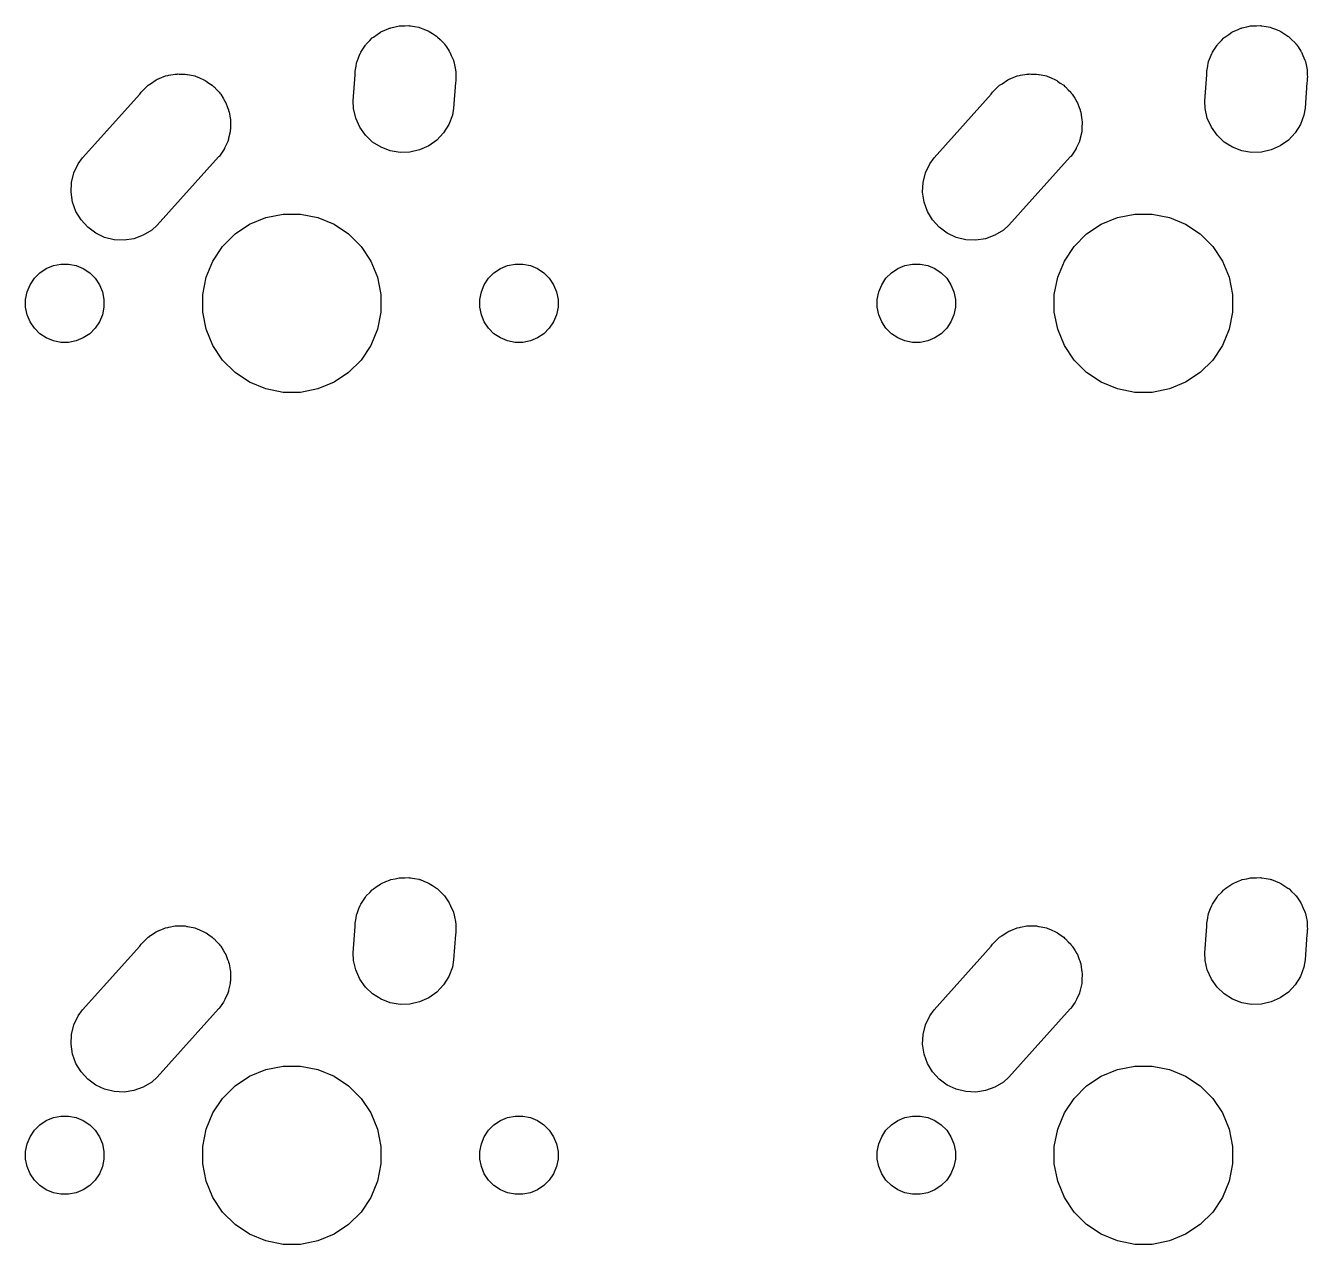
# Model space of a CAD drawing. Extents: x 93 to 197, y -160 to -33.
# Drawn here: x 96.44 to 125.11, y -132.96 to -105.71 of the extents above; entities that cross this region are included whole.
import ezdxf

# ---------------------------------------------------------------- set-up
doc = ezdxf.new("R2010")
doc.units = 0
doc.layers.add('BLACK', color=7, linetype='CONTINUOUS')

msp = doc.modelspace()

# ---------------------------------------------------------------- linework, layer by layer
at = {"layer": 'BLACK', "linetype": 'CONTINUOUS'}
for p, q in [((104.497, -105.802), (104.576, -105.767)), ((104.576, -105.767), (104.59, -105.764)), ((104.59, -105.764), (104.606, -105.757)), ((104.606, -105.757), (104.704, -105.738)), ((104.704, -105.738), (104.792, -105.718)), ((104.792, -105.718), (104.807, -105.717)), ((104.807, -105.717), (104.823, -105.714)), ((104.823, -105.714), (104.92, -105.714)), ((104.92, -105.714), (105.013, -105.711)), ((105.013, -105.711), (105.029, -105.714)), ((105.029, -105.714), (105.045, -105.714)), ((105.045, -105.714), (105.136, -105.732)), ((105.136, -105.732), (105.232, -105.748)), ((105.232, -105.748), (105.247, -105.754)), ((105.247, -105.754), (105.262, -105.757)), ((105.262, -105.757), (105.345, -105.791)), ((105.345, -105.791), (105.439, -105.827)), ((123.547, -105.802), (123.626, -105.767)), ((123.626, -105.767), (123.64, -105.764)), ((123.64, -105.764), (123.656, -105.757)), ((123.656, -105.757), (123.754, -105.738)), ((123.754, -105.738), (123.842, -105.718)), ((123.842, -105.718), (123.857, -105.717)), ((123.857, -105.717), (123.873, -105.714)), ((123.873, -105.714), (123.97, -105.714)), ((123.97, -105.714), (124.063, -105.711)), ((124.063, -105.711), (124.079, -105.714)), ((124.079, -105.714), (124.095, -105.714)), ((124.095, -105.714), (124.186, -105.732)), ((124.186, -105.732), (124.282, -105.748)), ((124.282, -105.748), (124.297, -105.754)), ((124.297, -105.754), (124.312, -105.757)), ((124.312, -105.757), (124.395, -105.791)), ((124.395, -105.791), (124.489, -105.827)), ((104.06, -106.122), (104.138, -106.044)), ((104.138, -106.044), (104.193, -105.986)), ((104.193, -105.986), (104.204, -105.978)), ((104.204, -105.978), (104.217, -105.965)), ((104.217, -105.965), (104.306, -105.906)), ((104.306, -105.906), (104.374, -105.858)), ((104.374, -105.858), (104.386, -105.852)), ((104.386, -105.852), (104.401, -105.842)), ((104.401, -105.842), (104.497, -105.802)), ((105.439, -105.827), (105.453, -105.836)), ((105.453, -105.836), (105.467, -105.842)), ((105.467, -105.842), (105.538, -105.89)), ((105.538, -105.89), (105.627, -105.945)), ((105.627, -105.945), (105.64, -105.957)), ((105.64, -105.957), (105.651, -105.965)), ((105.651, -105.965), (105.709, -106.023)), ((105.709, -106.023), (105.788, -106.097)), ((123.11, -106.122), (123.188, -106.044)), ((123.188, -106.044), (123.243, -105.986)), ((123.243, -105.986), (123.254, -105.978)), ((123.254, -105.978), (123.267, -105.965)), ((123.267, -105.965), (123.356, -105.906)), ((123.356, -105.906), (123.424, -105.858)), ((123.424, -105.858), (123.436, -105.852)), ((123.436, -105.852), (123.451, -105.842)), ((123.451, -105.842), (123.547, -105.802)), ((124.489, -105.827), (124.503, -105.836)), ((124.503, -105.836), (124.517, -105.842)), ((124.517, -105.842), (124.588, -105.89)), ((124.588, -105.89), (124.677, -105.945)), ((124.677, -105.945), (124.69, -105.957)), ((124.69, -105.957), (124.701, -105.965)), ((124.701, -105.965), (124.759, -106.023)), ((124.759, -106.023), (124.838, -106.097)), ((103.896, -106.406), (103.923, -106.335)), ((103.923, -106.335), (103.93, -106.324)), ((103.93, -106.324), (103.937, -106.306)), ((103.937, -106.306), (103.999, -106.213)), ((103.999, -106.213), (104.041, -106.147)), ((104.041, -106.147), (104.05, -106.137)), ((104.05, -106.137), (104.06, -106.122)), ((105.788, -106.097), (105.798, -106.112)), ((105.798, -106.112), (105.808, -106.122)), ((105.808, -106.122), (105.852, -106.188)), ((105.852, -106.188), (105.916, -106.278)), ((105.916, -106.278), (105.924, -106.295)), ((105.924, -106.295), (105.931, -106.306)), ((105.931, -106.306), (105.961, -106.378)), ((122.946, -106.406), (122.973, -106.335)), ((122.973, -106.335), (122.98, -106.324)), ((122.98, -106.324), (122.987, -106.306)), ((122.987, -106.306), (123.049, -106.213)), ((123.049, -106.213), (123.091, -106.147)), ((123.091, -106.147), (123.1, -106.137)), ((123.1, -106.137), (123.11, -106.122)), ((124.838, -106.097), (124.848, -106.112)), ((124.848, -106.112), (124.858, -106.122)), ((124.858, -106.122), (124.902, -106.188)), ((124.902, -106.188), (124.966, -106.278)), ((124.966, -106.278), (124.974, -106.295)), ((124.974, -106.295), (124.981, -106.306)), ((124.981, -106.306), (125.011, -106.378)), ((103.809, -106.728), (103.831, -106.616)), ((103.831, -106.616), (103.844, -106.542)), ((103.844, -106.542), (103.848, -106.53)), ((103.848, -106.53), (103.852, -106.511)), ((103.852, -106.511), (103.896, -106.406)), ((105.961, -106.378), (106.007, -106.48)), ((106.007, -106.48), (106.011, -106.499)), ((106.011, -106.499), (106.016, -106.511)), ((106.016, -106.511), (106.031, -106.586)), ((106.031, -106.586), (106.056, -106.696)), ((122.859, -106.728), (122.881, -106.616)), ((122.881, -106.616), (122.894, -106.542)), ((122.894, -106.542), (122.898, -106.53)), ((122.898, -106.53), (122.902, -106.511)), ((122.902, -106.511), (122.946, -106.406)), ((125.011, -106.378), (125.057, -106.48)), ((125.057, -106.48), (125.061, -106.499)), ((125.061, -106.499), (125.066, -106.511)), ((125.066, -106.511), (125.081, -106.586)), ((125.081, -106.586), (125.106, -106.696)), ((99.2312, -107.009), (99.3611, -106.922)), ((99.3611, -106.922), (99.4052, -106.904)), ((99.4052, -106.904), (99.4099, -106.901)), ((99.4099, -106.901), (99.4266, -106.895)), ((99.4266, -106.895), (99.5658, -106.837)), ((99.5658, -106.837), (99.611, -106.828)), ((99.611, -106.828), (99.6183, -106.826)), ((99.6183, -106.826), (99.6433, -106.822)), ((99.6433, -106.822), (99.7832, -106.794)), ((99.7832, -106.794), (99.8267, -106.794)), ((99.8267, -106.794), (99.8374, -106.792)), ((99.8374, -106.792), (99.8726, -106.794)), ((99.8726, -106.794), (100.005, -106.794)), ((100.005, -106.794), (100.044, -106.802)), ((100.044, -106.802), (100.059, -106.803)), ((100.059, -106.803), (100.104, -106.814)), ((100.104, -106.814), (100.222, -106.837)), ((100.222, -106.837), (100.256, -106.851)), ((100.256, -106.851), (100.274, -106.856)), ((100.274, -106.856), (100.328, -106.881)), ((100.328, -106.881), (100.427, -106.922)), ((100.427, -106.922), (100.454, -106.94)), ((100.454, -106.94), (100.475, -106.95)), ((103.768, -107.396), (103.809, -106.808)), ((103.809, -106.808), (103.809, -106.728)), ((106.056, -106.696), (106.057, -106.716)), ((106.057, -106.716), (106.059, -106.728)), ((106.059, -106.728), (106.059, -106.804)), ((106.059, -106.804), (106.061, -106.862)), ((106.061, -106.862), (106.059, -106.886)), ((106.059, -106.886), (106.059, -106.95)), ((118.281, -107.009), (118.411, -106.922)), ((118.411, -106.922), (118.455, -106.904)), ((118.455, -106.904), (118.46, -106.901)), ((118.46, -106.901), (118.477, -106.895)), ((118.477, -106.895), (118.616, -106.837)), ((118.616, -106.837), (118.661, -106.828)), ((118.661, -106.828), (118.668, -106.826)), ((118.668, -106.826), (118.693, -106.822)), ((118.693, -106.822), (118.833, -106.794)), ((118.833, -106.794), (118.877, -106.794)), ((118.877, -106.794), (118.887, -106.792)), ((118.887, -106.792), (118.923, -106.794)), ((118.923, -106.794), (119.055, -106.794)), ((119.055, -106.794), (119.094, -106.802)), ((119.094, -106.802), (119.109, -106.803)), ((119.109, -106.803), (119.154, -106.814)), ((119.154, -106.814), (119.272, -106.837)), ((119.272, -106.837), (119.306, -106.851)), ((119.306, -106.851), (119.324, -106.856)), ((119.324, -106.856), (119.378, -106.881)), ((119.378, -106.881), (119.477, -106.922)), ((119.477, -106.922), (119.504, -106.94)), ((119.504, -106.94), (119.525, -106.95)), ((122.818, -107.396), (122.859, -106.808)), ((122.859, -106.808), (122.859, -106.728)), ((125.106, -106.696), (125.107, -106.716)), ((125.107, -106.716), (125.109, -106.728)), ((125.109, -106.728), (125.109, -106.804)), ((125.109, -106.804), (125.111, -106.862)), ((125.111, -106.862), (125.109, -106.886)), ((125.109, -106.886), (125.109, -106.95)), ((98.9905, -107.246), (99.0202, -107.202)), ((99.0202, -107.202), (99.1769, -107.045)), ((99.1769, -107.045), (99.2173, -107.018)), ((99.2173, -107.018), (99.2202, -107.016)), ((99.2202, -107.016), (99.2312, -107.009)), ((100.475, -106.95), (100.534, -106.994)), ((100.534, -106.994), (100.611, -107.045)), ((100.611, -107.045), (100.631, -107.065)), ((100.631, -107.065), (100.653, -107.081)), ((100.653, -107.081), (100.713, -107.147)), ((100.713, -107.147), (100.768, -107.202)), ((100.768, -107.202), (100.781, -107.222)), ((100.781, -107.222), (100.802, -107.245)), ((106.052, -106.984), (106.012, -107.553)), ((106.059, -106.95), (106.052, -106.984)), ((118.04, -107.246), (118.07, -107.202)), ((118.07, -107.202), (118.227, -107.045)), ((118.227, -107.045), (118.267, -107.018)), ((118.267, -107.018), (118.27, -107.016)), ((118.27, -107.016), (118.281, -107.009)), ((119.525, -106.95), (119.584, -106.994)), ((119.584, -106.994), (119.661, -107.045)), ((119.661, -107.045), (119.681, -107.065)), ((119.681, -107.065), (119.703, -107.081)), ((119.703, -107.081), (119.763, -107.147)), ((119.763, -107.147), (119.818, -107.202)), ((119.818, -107.202), (119.831, -107.222)), ((119.831, -107.222), (119.852, -107.245)), ((125.102, -106.984), (125.062, -107.553)), ((125.109, -106.95), (125.102, -106.984)), ((97.711, -108.667), (98.9905, -107.246)), ((100.802, -107.245), (100.856, -107.333)), ((100.856, -107.333), (100.891, -107.386)), ((100.891, -107.386), (100.898, -107.404)), ((100.898, -107.404), (100.917, -107.435)), ((100.917, -107.435), (100.957, -107.545)), ((103.773, -107.562), (103.768, -107.396)), ((116.761, -108.667), (118.04, -107.246)), ((119.852, -107.245), (119.906, -107.333)), ((119.906, -107.333), (119.941, -107.386)), ((119.941, -107.386), (119.948, -107.404)), ((119.948, -107.404), (119.967, -107.435)), ((119.967, -107.435), (120.007, -107.545)), ((122.823, -107.562), (122.818, -107.396)), ((100.957, -107.545), (100.976, -107.591)), ((100.976, -107.591), (100.979, -107.606)), ((100.979, -107.606), (100.992, -107.643)), ((100.992, -107.643), (101.012, -107.771)), ((101.012, -107.771), (101.019, -107.808)), ((103.822, -107.778), (103.773, -107.562)), ((103.913, -107.98), (103.822, -107.778)), ((105.985, -107.716), (105.906, -107.923)), ((106.012, -107.553), (105.985, -107.716)), ((120.007, -107.545), (120.026, -107.591)), ((120.026, -107.591), (120.029, -107.606)), ((120.029, -107.606), (120.042, -107.643)), ((120.042, -107.643), (120.062, -107.771)), ((120.062, -107.771), (120.069, -107.808)), ((122.872, -107.778), (122.823, -107.562)), ((122.963, -107.98), (122.872, -107.778)), ((125.035, -107.716), (124.956, -107.923)), ((125.062, -107.553), (125.035, -107.716)), ((101.015, -108.083), (100.98, -108.228)), ((101.017, -108.038), (101.015, -108.083)), ((101.019, -108.03), (101.017, -108.038)), ((101.019, -107.808), (101.019, -107.82)), ((101.019, -107.82), (101.025, -107.862)), ((101.025, -107.862), (101.019, -108.002)), ((101.019, -108.002), (101.019, -108.03)), ((104.041, -108.161), (103.913, -107.98)), ((105.906, -107.923), (105.788, -108.111)), ((120.065, -108.083), (120.03, -108.228)), ((120.067, -108.038), (120.065, -108.083)), ((120.069, -108.03), (120.067, -108.038)), ((120.069, -107.808), (120.069, -107.82)), ((120.069, -107.82), (120.075, -107.862)), ((120.075, -107.862), (120.069, -108.002)), ((120.069, -108.002), (120.069, -108.03)), ((123.091, -108.161), (122.963, -107.98)), ((124.956, -107.923), (124.838, -108.111)), ((100.962, -108.299), (100.896, -108.439)), ((100.974, -108.253), (100.962, -108.299)), ((100.976, -108.247), (100.974, -108.253)), ((100.98, -108.228), (100.976, -108.247)), ((104.202, -108.313), (104.041, -108.161)), ((104.39, -108.431), (104.202, -108.313)), ((105.636, -108.272), (105.455, -108.4)), ((105.788, -108.111), (105.636, -108.272)), ((120.012, -108.299), (119.946, -108.439)), ((120.024, -108.253), (120.012, -108.299)), ((120.026, -108.247), (120.024, -108.253)), ((120.03, -108.228), (120.026, -108.247)), ((123.252, -108.313), (123.091, -108.161)), ((123.44, -108.431), (123.252, -108.313)), ((124.686, -108.272), (124.505, -108.4)), ((124.838, -108.111), (124.686, -108.272)), ((100.756, -108.648), (99.3831, -110.173)), ((100.768, -108.636), (100.756, -108.648)), ((100.774, -108.627), (100.768, -108.636)), ((100.868, -108.499), (100.774, -108.627)), ((100.889, -108.455), (100.868, -108.499)), ((100.891, -108.452), (100.889, -108.455)), ((100.896, -108.439), (100.891, -108.452)), ((104.597, -108.51), (104.39, -108.431)), ((104.815, -108.547), (104.597, -108.51)), ((105.037, -108.54), (104.815, -108.547)), ((105.253, -108.491), (105.037, -108.54)), ((105.455, -108.4), (105.253, -108.491)), ((119.806, -108.648), (118.433, -110.173)), ((119.818, -108.636), (119.806, -108.648)), ((119.824, -108.627), (119.818, -108.636)), ((119.918, -108.499), (119.824, -108.627)), ((119.939, -108.455), (119.918, -108.499)), ((119.941, -108.452), (119.939, -108.455)), ((119.946, -108.439), (119.941, -108.452)), ((123.647, -108.51), (123.44, -108.431)), ((123.865, -108.547), (123.647, -108.51)), ((124.087, -108.54), (123.865, -108.547)), ((124.303, -108.491), (124.087, -108.54)), ((124.505, -108.4), (124.303, -108.491)), ((97.5184, -109.002), (97.6125, -108.801)), ((97.6125, -108.801), (97.711, -108.667)), ((116.568, -109.002), (116.662, -108.801)), ((116.662, -108.801), (116.761, -108.667)), ((97.4551, -109.438), (97.4653, -109.217)), ((97.4653, -109.217), (97.5184, -109.002)), ((116.505, -109.438), (116.515, -109.217)), ((116.515, -109.217), (116.568, -109.002)), ((97.4883, -109.657), (97.4551, -109.438)), ((116.538, -109.657), (116.505, -109.438)), ((97.5637, -109.866), (97.4883, -109.657)), ((116.614, -109.866), (116.538, -109.657)), ((97.6782, -110.055), (97.5637, -109.866)), ((97.8276, -110.219), (97.6782, -110.055)), ((101.45, -110.152), (101.812, -110.002)), ((101.812, -110.002), (102.198, -109.925)), ((102.198, -109.925), (102.59, -109.925)), ((102.59, -109.925), (102.976, -110.002)), ((102.976, -110.002), (103.338, -110.152)), ((116.728, -110.055), (116.614, -109.866)), ((116.878, -110.219), (116.728, -110.055)), ((120.5, -110.152), (120.862, -110.002)), ((120.862, -110.002), (121.248, -109.925)), ((121.248, -109.925), (121.64, -109.925)), ((121.64, -109.925), (122.026, -110.002)), ((122.026, -110.002), (122.388, -110.152)), ((98.006, -110.351), (97.8276, -110.219)), ((98.2067, -110.445), (98.006, -110.351)), ((99.2604, -110.285), (99.0707, -110.399)), ((99.3831, -110.173), (99.2604, -110.285)), ((100.845, -110.648), (101.123, -110.37)), ((101.123, -110.37), (101.45, -110.152)), ((103.338, -110.152), (103.665, -110.37)), ((103.665, -110.37), (103.943, -110.648)), ((117.056, -110.351), (116.878, -110.219)), ((117.257, -110.445), (117.056, -110.351)), ((118.31, -110.285), (118.121, -110.399)), ((118.433, -110.173), (118.31, -110.285)), ((119.895, -110.648), (120.173, -110.37)), ((120.173, -110.37), (120.5, -110.152)), ((122.388, -110.152), (122.715, -110.37)), ((122.715, -110.37), (122.993, -110.648)), ((98.4218, -110.498), (98.2067, -110.445)), ((98.6432, -110.508), (98.4218, -110.498)), ((98.8623, -110.475), (98.6432, -110.508)), ((99.0707, -110.399), (98.8623, -110.475)), ((100.627, -110.975), (100.845, -110.648)), ((103.943, -110.648), (104.161, -110.975)), ((117.472, -110.498), (117.257, -110.445)), ((117.693, -110.508), (117.472, -110.498)), ((117.912, -110.475), (117.693, -110.508)), ((118.121, -110.399), (117.912, -110.475)), ((119.677, -110.975), (119.895, -110.648)), ((122.993, -110.648), (123.211, -110.975)), ((96.6343, -111.361), (96.7562, -111.239)), ((96.7562, -111.239), (96.8995, -111.144)), ((96.8995, -111.144), (97.0588, -111.078)), ((97.0588, -111.078), (97.2278, -111.044)), ((97.2278, -111.044), (97.4002, -111.044)), ((97.4002, -111.044), (97.5692, -111.078)), ((97.5692, -111.078), (97.7285, -111.144)), ((97.7285, -111.144), (97.8718, -111.239)), ((97.8718, -111.239), (97.9937, -111.361)), ((100.477, -111.337), (100.627, -110.975)), ((104.161, -110.975), (104.311, -111.337)), ((106.794, -111.361), (106.916, -111.239)), ((106.916, -111.239), (107.06, -111.144)), ((107.06, -111.144), (107.219, -111.078)), ((107.219, -111.078), (107.388, -111.044)), ((107.388, -111.044), (107.56, -111.044)), ((107.56, -111.044), (107.729, -111.078)), ((107.729, -111.078), (107.888, -111.144)), ((107.888, -111.144), (108.032, -111.239)), ((108.032, -111.239), (108.154, -111.361)), ((115.684, -111.361), (115.806, -111.239)), ((115.806, -111.239), (115.95, -111.144)), ((115.95, -111.144), (116.109, -111.078)), ((116.109, -111.078), (116.278, -111.044)), ((116.278, -111.044), (116.45, -111.044)), ((116.45, -111.044), (116.619, -111.078)), ((116.619, -111.078), (116.778, -111.144)), ((116.778, -111.144), (116.922, -111.239)), ((116.922, -111.239), (117.044, -111.361)), ((119.527, -111.337), (119.677, -110.975)), ((123.211, -110.975), (123.361, -111.337)), ((96.4726, -111.664), (96.5386, -111.505)), ((96.5386, -111.505), (96.6343, -111.361)), ((97.9937, -111.361), (98.0894, -111.505)), ((98.0894, -111.505), (98.1554, -111.664)), ((100.4, -111.723), (100.477, -111.337)), ((104.311, -111.337), (104.388, -111.723)), ((106.633, -111.664), (106.699, -111.505)), ((106.699, -111.505), (106.794, -111.361)), ((108.154, -111.361), (108.249, -111.505)), ((108.249, -111.505), (108.315, -111.664)), ((115.523, -111.664), (115.589, -111.505)), ((115.589, -111.505), (115.684, -111.361)), ((117.044, -111.361), (117.139, -111.505)), ((117.139, -111.505), (117.205, -111.664)), ((119.45, -111.723), (119.527, -111.337)), ((123.361, -111.337), (123.438, -111.723)), ((96.439, -111.833), (96.4726, -111.664)), ((98.1554, -111.664), (98.189, -111.833)), ((100.4, -112.115), (100.4, -111.723)), ((104.388, -111.723), (104.388, -112.115)), ((106.599, -111.833), (106.633, -111.664)), ((108.315, -111.664), (108.349, -111.833)), ((115.489, -111.833), (115.523, -111.664)), ((117.205, -111.664), (117.239, -111.833)), ((119.45, -112.115), (119.45, -111.723)), ((123.438, -111.723), (123.438, -112.115)), ((96.439, -112.005), (96.439, -111.833)), ((96.4726, -112.174), (96.439, -112.005)), ((98.189, -112.005), (98.1554, -112.174)), ((98.189, -111.833), (98.189, -112.005)), ((106.599, -112.005), (106.599, -111.833)), ((106.633, -112.174), (106.599, -112.005)), ((108.349, -112.005), (108.315, -112.174)), ((108.349, -111.833), (108.349, -112.005)), ((115.489, -112.005), (115.489, -111.833)), ((115.523, -112.174), (115.489, -112.005)), ((117.239, -112.005), (117.205, -112.174)), ((117.239, -111.833), (117.239, -112.005)), ((96.5386, -112.333), (96.4726, -112.174)), ((96.6343, -112.477), (96.5386, -112.333)), ((98.0894, -112.333), (97.9937, -112.477)), ((98.1554, -112.174), (98.0894, -112.333)), ((100.477, -112.501), (100.4, -112.115)), ((104.388, -112.115), (104.311, -112.501)), ((106.699, -112.333), (106.633, -112.174)), ((106.794, -112.477), (106.699, -112.333)), ((108.249, -112.333), (108.154, -112.477)), ((108.315, -112.174), (108.249, -112.333)), ((115.589, -112.333), (115.523, -112.174)), ((115.684, -112.477), (115.589, -112.333)), ((117.139, -112.333), (117.044, -112.477)), ((117.205, -112.174), (117.139, -112.333)), ((119.527, -112.501), (119.45, -112.115)), ((123.438, -112.115), (123.361, -112.501)), ((96.7562, -112.599), (96.6343, -112.477)), ((96.8995, -112.694), (96.7562, -112.599)), ((97.8718, -112.599), (97.7285, -112.694)), ((97.9937, -112.477), (97.8718, -112.599)), ((100.627, -112.863), (100.477, -112.501)), ((104.311, -112.501), (104.161, -112.863)), ((106.916, -112.599), (106.794, -112.477)), ((107.06, -112.694), (106.916, -112.599)), ((108.032, -112.599), (107.888, -112.694)), ((108.154, -112.477), (108.032, -112.599)), ((115.806, -112.599), (115.684, -112.477)), ((115.95, -112.694), (115.806, -112.599)), ((116.922, -112.599), (116.778, -112.694)), ((117.044, -112.477), (116.922, -112.599)), ((119.677, -112.863), (119.527, -112.501)), ((123.361, -112.501), (123.211, -112.863)), ((97.0588, -112.76), (96.8995, -112.694)), ((97.2278, -112.794), (97.0588, -112.76)), ((97.4002, -112.794), (97.2278, -112.794)), ((97.5692, -112.76), (97.4002, -112.794)), ((97.7285, -112.694), (97.5692, -112.76)), ((100.845, -113.19), (100.627, -112.863)), ((104.161, -112.863), (103.943, -113.19)), ((107.219, -112.76), (107.06, -112.694)), ((107.388, -112.794), (107.219, -112.76)), ((107.56, -112.794), (107.388, -112.794)), ((107.729, -112.76), (107.56, -112.794)), ((107.888, -112.694), (107.729, -112.76)), ((116.109, -112.76), (115.95, -112.694)), ((116.278, -112.794), (116.109, -112.76)), ((116.45, -112.794), (116.278, -112.794)), ((116.619, -112.76), (116.45, -112.794)), ((116.778, -112.694), (116.619, -112.76)), ((119.895, -113.19), (119.677, -112.863)), ((123.211, -112.863), (122.993, -113.19)), ((101.123, -113.468), (100.845, -113.19)), ((103.943, -113.19), (103.665, -113.468)), ((120.173, -113.468), (119.895, -113.19)), ((122.993, -113.19), (122.715, -113.468)), ((101.45, -113.686), (101.123, -113.468)), ((103.665, -113.468), (103.338, -113.686)), ((120.5, -113.686), (120.173, -113.468)), ((122.715, -113.468), (122.388, -113.686)), ((101.812, -113.836), (101.45, -113.686)), ((103.338, -113.686), (102.976, -113.836)), ((120.862, -113.836), (120.5, -113.686)), ((122.388, -113.686), (122.026, -113.836)), ((102.198, -113.913), (101.812, -113.836)), ((102.59, -113.913), (102.198, -113.913)), ((102.976, -113.836), (102.59, -113.913)), ((121.248, -113.913), (120.862, -113.836)), ((121.64, -113.913), (121.248, -113.913)), ((122.026, -113.836), (121.64, -113.913)), ((104.217, -125.015), (104.306, -124.956)), ((104.306, -124.956), (104.374, -124.908)), ((104.374, -124.908), (104.386, -124.902)), ((104.386, -124.902), (104.401, -124.892)), ((104.401, -124.892), (104.497, -124.852)), ((104.497, -124.852), (104.576, -124.817)), ((104.576, -124.817), (104.59, -124.814)), ((104.59, -124.814), (104.606, -124.807)), ((104.606, -124.807), (104.704, -124.788)), ((104.704, -124.788), (104.792, -124.768)), ((104.792, -124.768), (104.807, -124.767)), ((104.807, -124.767), (104.823, -124.764)), ((104.823, -124.764), (104.92, -124.764)), ((104.92, -124.764), (105.013, -124.761)), ((105.013, -124.761), (105.029, -124.764)), ((105.029, -124.764), (105.045, -124.764)), ((105.045, -124.764), (105.136, -124.782)), ((105.136, -124.782), (105.232, -124.798)), ((105.232, -124.798), (105.247, -124.804)), ((105.247, -124.804), (105.262, -124.807)), ((105.262, -124.807), (105.345, -124.841)), ((105.345, -124.841), (105.439, -124.877)), ((105.439, -124.877), (105.453, -124.886)), ((105.453, -124.886), (105.467, -124.892)), ((105.467, -124.892), (105.538, -124.94)), ((105.538, -124.94), (105.627, -124.995)), ((105.627, -124.995), (105.64, -125.007)), ((105.64, -125.007), (105.651, -125.015)), ((123.267, -125.015), (123.356, -124.956)), ((123.356, -124.956), (123.424, -124.908)), ((123.424, -124.908), (123.436, -124.902)), ((123.436, -124.902), (123.451, -124.892)), ((123.451, -124.892), (123.547, -124.852)), ((123.547, -124.852), (123.626, -124.817)), ((123.626, -124.817), (123.64, -124.814)), ((123.64, -124.814), (123.656, -124.807)), ((123.656, -124.807), (123.754, -124.788)), ((123.754, -124.788), (123.842, -124.768)), ((123.842, -124.768), (123.857, -124.767)), ((123.857, -124.767), (123.873, -124.764)), ((123.873, -124.764), (123.97, -124.764)), ((123.97, -124.764), (124.063, -124.761)), ((124.063, -124.761), (124.079, -124.764)), ((124.079, -124.764), (124.095, -124.764)), ((124.095, -124.764), (124.186, -124.782)), ((124.186, -124.782), (124.282, -124.798)), ((124.282, -124.798), (124.297, -124.804)), ((124.297, -124.804), (124.312, -124.807)), ((124.312, -124.807), (124.395, -124.841)), ((124.395, -124.841), (124.489, -124.877)), ((124.489, -124.877), (124.503, -124.886)), ((124.503, -124.886), (124.517, -124.892)), ((124.517, -124.892), (124.588, -124.94)), ((124.588, -124.94), (124.677, -124.995)), ((124.677, -124.995), (124.69, -125.007)), ((124.69, -125.007), (124.701, -125.015)), ((103.937, -125.356), (103.999, -125.263)), ((103.999, -125.263), (104.041, -125.197)), ((104.041, -125.197), (104.05, -125.187)), ((104.05, -125.187), (104.06, -125.172)), ((104.06, -125.172), (104.138, -125.094)), ((104.138, -125.094), (104.193, -125.036)), ((104.193, -125.036), (104.204, -125.028)), ((104.204, -125.028), (104.217, -125.015)), ((105.651, -125.015), (105.709, -125.073)), ((105.709, -125.073), (105.788, -125.147)), ((105.788, -125.147), (105.798, -125.162)), ((105.798, -125.162), (105.808, -125.172)), ((105.808, -125.172), (105.852, -125.238)), ((105.852, -125.238), (105.916, -125.328)), ((122.987, -125.356), (123.049, -125.263)), ((123.049, -125.263), (123.091, -125.197)), ((123.091, -125.197), (123.1, -125.187)), ((123.1, -125.187), (123.11, -125.172)), ((123.11, -125.172), (123.188, -125.094)), ((123.188, -125.094), (123.243, -125.036)), ((123.243, -125.036), (123.254, -125.028)), ((123.254, -125.028), (123.267, -125.015)), ((124.701, -125.015), (124.759, -125.073)), ((124.759, -125.073), (124.838, -125.147)), ((124.838, -125.147), (124.848, -125.162)), ((124.848, -125.162), (124.858, -125.172)), ((124.858, -125.172), (124.902, -125.238)), ((124.902, -125.238), (124.966, -125.328)), ((103.844, -125.592), (103.848, -125.58)), ((103.848, -125.58), (103.852, -125.561)), ((103.852, -125.561), (103.896, -125.456)), ((103.896, -125.456), (103.923, -125.385)), ((103.923, -125.385), (103.93, -125.374)), ((103.93, -125.374), (103.937, -125.356)), ((105.916, -125.328), (105.924, -125.345)), ((105.924, -125.345), (105.931, -125.356)), ((105.931, -125.356), (105.961, -125.428)), ((105.961, -125.428), (106.007, -125.53)), ((106.007, -125.53), (106.011, -125.549)), ((106.011, -125.549), (106.016, -125.561)), ((106.016, -125.561), (106.031, -125.636)), ((122.894, -125.592), (122.898, -125.58)), ((122.898, -125.58), (122.902, -125.561)), ((122.902, -125.561), (122.946, -125.456)), ((122.946, -125.456), (122.973, -125.385)), ((122.973, -125.385), (122.98, -125.374)), ((122.98, -125.374), (122.987, -125.356)), ((124.966, -125.328), (124.974, -125.345)), ((124.974, -125.345), (124.981, -125.356)), ((124.981, -125.356), (125.011, -125.428)), ((125.011, -125.428), (125.057, -125.53)), ((125.057, -125.53), (125.061, -125.549)), ((125.061, -125.549), (125.066, -125.561)), ((125.066, -125.561), (125.081, -125.636)), ((99.6433, -125.872), (99.7832, -125.844)), ((99.7832, -125.844), (99.8267, -125.844)), ((99.8267, -125.844), (99.8374, -125.842)), ((99.8374, -125.842), (99.8726, -125.844)), ((99.8726, -125.844), (100.005, -125.844)), ((100.005, -125.844), (100.044, -125.852)), ((100.044, -125.852), (100.059, -125.853)), ((100.059, -125.853), (100.104, -125.864)), ((100.104, -125.864), (100.222, -125.887)), ((103.768, -126.446), (103.809, -125.858)), ((103.809, -125.778), (103.831, -125.666)), ((103.809, -125.858), (103.809, -125.778)), ((103.831, -125.666), (103.844, -125.592)), ((106.031, -125.636), (106.056, -125.746)), ((106.056, -125.746), (106.057, -125.766)), ((106.057, -125.766), (106.059, -125.778)), ((106.059, -125.778), (106.059, -125.854)), ((106.059, -125.854), (106.061, -125.912)), ((118.693, -125.872), (118.833, -125.844)), ((118.833, -125.844), (118.877, -125.844)), ((118.877, -125.844), (118.887, -125.842)), ((118.887, -125.842), (118.923, -125.844)), ((118.923, -125.844), (119.055, -125.844)), ((119.055, -125.844), (119.094, -125.852)), ((119.094, -125.852), (119.109, -125.853)), ((119.109, -125.853), (119.154, -125.864)), ((119.154, -125.864), (119.272, -125.887)), ((122.818, -126.446), (122.859, -125.858)), ((122.859, -125.778), (122.881, -125.666)), ((122.859, -125.858), (122.859, -125.778)), ((122.881, -125.666), (122.894, -125.592)), ((125.081, -125.636), (125.106, -125.746)), ((125.106, -125.746), (125.107, -125.766)), ((125.107, -125.766), (125.109, -125.778)), ((125.109, -125.778), (125.109, -125.854)), ((125.109, -125.854), (125.111, -125.912)), ((99.0202, -126.252), (99.1769, -126.095)), ((99.1769, -126.095), (99.2173, -126.068)), ((99.2173, -126.068), (99.2202, -126.066)), ((99.2202, -126.066), (99.2312, -126.059)), ((99.2312, -126.059), (99.3611, -125.972)), ((99.3611, -125.972), (99.4052, -125.954)), ((99.4052, -125.954), (99.4099, -125.951)), ((99.4099, -125.951), (99.4266, -125.945)), ((99.4266, -125.945), (99.5658, -125.887)), ((99.5658, -125.887), (99.611, -125.878)), ((99.611, -125.878), (99.6183, -125.876)), ((99.6183, -125.876), (99.6433, -125.872)), ((100.222, -125.887), (100.256, -125.901)), ((100.256, -125.901), (100.274, -125.906)), ((100.274, -125.906), (100.328, -125.931)), ((100.328, -125.931), (100.427, -125.972)), ((100.427, -125.972), (100.454, -125.99)), ((100.454, -125.99), (100.475, -126)), ((100.475, -126), (100.534, -126.044)), ((100.534, -126.044), (100.611, -126.095)), ((100.611, -126.095), (100.631, -126.115)), ((100.631, -126.115), (100.653, -126.131)), ((100.653, -126.131), (100.713, -126.197)), ((106.052, -126.034), (106.012, -126.603)), ((106.059, -126), (106.052, -126.034)), ((106.061, -125.912), (106.059, -125.936)), ((106.059, -125.936), (106.059, -126)), ((118.07, -126.252), (118.227, -126.095)), ((118.227, -126.095), (118.267, -126.068)), ((118.267, -126.068), (118.27, -126.066)), ((118.27, -126.066), (118.281, -126.059)), ((118.281, -126.059), (118.411, -125.972)), ((118.411, -125.972), (118.455, -125.954)), ((118.455, -125.954), (118.46, -125.951)), ((118.46, -125.951), (118.477, -125.945)), ((118.477, -125.945), (118.616, -125.887)), ((118.616, -125.887), (118.661, -125.878)), ((118.661, -125.878), (118.668, -125.876)), ((118.668, -125.876), (118.693, -125.872)), ((119.272, -125.887), (119.306, -125.901)), ((119.306, -125.901), (119.324, -125.906)), ((119.324, -125.906), (119.378, -125.931)), ((119.378, -125.931), (119.477, -125.972)), ((119.477, -125.972), (119.504, -125.99)), ((119.504, -125.99), (119.525, -126)), ((119.525, -126), (119.584, -126.044)), ((119.584, -126.044), (119.661, -126.095)), ((119.661, -126.095), (119.681, -126.115)), ((119.681, -126.115), (119.703, -126.131)), ((119.703, -126.131), (119.763, -126.197)), ((125.102, -126.034), (125.062, -126.603)), ((125.109, -126), (125.102, -126.034)), ((125.111, -125.912), (125.109, -125.936)), ((125.109, -125.936), (125.109, -126)), ((97.711, -127.717), (98.9905, -126.296)), ((98.9905, -126.296), (99.0202, -126.252)), ((100.713, -126.197), (100.768, -126.252)), ((100.768, -126.252), (100.781, -126.272)), ((100.781, -126.272), (100.802, -126.295)), ((100.802, -126.295), (100.856, -126.383)), ((100.856, -126.383), (100.891, -126.436)), ((100.891, -126.436), (100.898, -126.454)), ((116.761, -127.717), (118.04, -126.296)), ((118.04, -126.296), (118.07, -126.252)), ((119.763, -126.197), (119.818, -126.252)), ((119.818, -126.252), (119.831, -126.272)), ((119.831, -126.272), (119.852, -126.295)), ((119.852, -126.295), (119.906, -126.383)), ((119.906, -126.383), (119.941, -126.436)), ((119.941, -126.436), (119.948, -126.454)), ((100.898, -126.454), (100.917, -126.485)), ((100.917, -126.485), (100.957, -126.595)), ((100.957, -126.595), (100.976, -126.641)), ((100.976, -126.641), (100.979, -126.656)), ((100.979, -126.656), (100.992, -126.693)), ((100.992, -126.693), (101.012, -126.821)), ((103.773, -126.612), (103.768, -126.446)), ((103.822, -126.828), (103.773, -126.612)), ((106.012, -126.603), (105.985, -126.766)), ((119.948, -126.454), (119.967, -126.485)), ((119.967, -126.485), (120.007, -126.595)), ((120.007, -126.595), (120.026, -126.641)), ((120.026, -126.641), (120.029, -126.656)), ((120.029, -126.656), (120.042, -126.693)), ((120.042, -126.693), (120.062, -126.821)), ((122.823, -126.612), (122.818, -126.446)), ((122.872, -126.828), (122.823, -126.612)), ((125.062, -126.603), (125.035, -126.766)), ((101.012, -126.821), (101.019, -126.858)), ((101.019, -126.858), (101.019, -126.87)), ((101.019, -126.87), (101.025, -126.912)), ((101.025, -126.912), (101.019, -127.052)), ((103.913, -127.03), (103.822, -126.828)), ((105.906, -126.973), (105.788, -127.161)), ((105.985, -126.766), (105.906, -126.973)), ((120.062, -126.821), (120.069, -126.858)), ((120.069, -126.858), (120.069, -126.87)), ((120.069, -126.87), (120.075, -126.912)), ((120.075, -126.912), (120.069, -127.052)), ((122.963, -127.03), (122.872, -126.828)), ((124.956, -126.973), (124.838, -127.161)), ((125.035, -126.766), (124.956, -126.973)), ((100.974, -127.303), (100.962, -127.349)), ((100.976, -127.297), (100.974, -127.303)), ((100.98, -127.278), (100.976, -127.297)), ((101.015, -127.133), (100.98, -127.278)), ((101.017, -127.088), (101.015, -127.133)), ((101.019, -127.08), (101.017, -127.088)), ((101.019, -127.052), (101.019, -127.08)), ((104.041, -127.211), (103.913, -127.03)), ((104.202, -127.363), (104.041, -127.211)), ((105.788, -127.161), (105.636, -127.322)), ((120.024, -127.303), (120.012, -127.349)), ((120.026, -127.297), (120.024, -127.303)), ((120.03, -127.278), (120.026, -127.297)), ((120.065, -127.133), (120.03, -127.278)), ((120.067, -127.088), (120.065, -127.133)), ((120.069, -127.08), (120.067, -127.088)), ((120.069, -127.052), (120.069, -127.08)), ((123.091, -127.211), (122.963, -127.03)), ((123.252, -127.363), (123.091, -127.211)), ((124.838, -127.161), (124.686, -127.322)), ((100.868, -127.549), (100.774, -127.677)), ((100.889, -127.505), (100.868, -127.549)), ((100.891, -127.502), (100.889, -127.505)), ((100.896, -127.489), (100.891, -127.502)), ((100.962, -127.349), (100.896, -127.489)), ((104.39, -127.481), (104.202, -127.363)), ((104.597, -127.56), (104.39, -127.481)), ((104.815, -127.597), (104.597, -127.56)), ((105.037, -127.59), (104.815, -127.597)), ((105.253, -127.541), (105.037, -127.59)), ((105.455, -127.45), (105.253, -127.541)), ((105.636, -127.322), (105.455, -127.45)), ((119.918, -127.549), (119.824, -127.677)), ((119.939, -127.505), (119.918, -127.549)), ((119.941, -127.502), (119.939, -127.505)), ((119.946, -127.489), (119.941, -127.502)), ((120.012, -127.349), (119.946, -127.489)), ((123.44, -127.481), (123.252, -127.363)), ((123.647, -127.56), (123.44, -127.481)), ((123.865, -127.597), (123.647, -127.56)), ((124.087, -127.59), (123.865, -127.597)), ((124.303, -127.541), (124.087, -127.59)), ((124.505, -127.45), (124.303, -127.541)), ((124.686, -127.322), (124.505, -127.45)), ((97.5184, -128.052), (97.6125, -127.851)), ((97.6125, -127.851), (97.711, -127.717)), ((100.756, -127.698), (99.3831, -129.223)), ((100.768, -127.686), (100.756, -127.698)), ((100.774, -127.677), (100.768, -127.686)), ((116.568, -128.052), (116.662, -127.851)), ((116.662, -127.851), (116.761, -127.717)), ((119.806, -127.698), (118.433, -129.223)), ((119.818, -127.686), (119.806, -127.698)), ((119.824, -127.677), (119.818, -127.686)), ((97.4653, -128.267), (97.5184, -128.052)), ((116.515, -128.267), (116.568, -128.052)), ((97.4551, -128.488), (97.4653, -128.267)), ((116.505, -128.488), (116.515, -128.267)), ((97.4883, -128.707), (97.4551, -128.488)), ((97.5637, -128.916), (97.4883, -128.707)), ((116.538, -128.707), (116.505, -128.488)), ((116.614, -128.916), (116.538, -128.707)), ((97.6782, -129.105), (97.5637, -128.916)), ((101.812, -129.052), (102.198, -128.975)), ((102.198, -128.975), (102.59, -128.975)), ((102.59, -128.975), (102.976, -129.052)), ((116.728, -129.105), (116.614, -128.916)), ((120.862, -129.052), (121.248, -128.975)), ((121.248, -128.975), (121.64, -128.975)), ((121.64, -128.975), (122.026, -129.052)), ((97.8276, -129.269), (97.6782, -129.105)), ((98.006, -129.401), (97.8276, -129.269)), ((99.3831, -129.223), (99.2604, -129.335)), ((101.123, -129.42), (101.45, -129.202)), ((101.45, -129.202), (101.812, -129.052)), ((102.976, -129.052), (103.338, -129.202)), ((103.338, -129.202), (103.665, -129.42)), ((116.878, -129.269), (116.728, -129.105)), ((117.056, -129.401), (116.878, -129.269)), ((118.433, -129.223), (118.31, -129.335)), ((120.173, -129.42), (120.5, -129.202)), ((120.5, -129.202), (120.862, -129.052)), ((122.026, -129.052), (122.388, -129.202)), ((122.388, -129.202), (122.715, -129.42)), ((98.2067, -129.495), (98.006, -129.401)), ((98.4218, -129.548), (98.2067, -129.495)), ((98.6432, -129.558), (98.4218, -129.548)), ((98.8623, -129.525), (98.6432, -129.558)), ((99.0707, -129.449), (98.8623, -129.525)), ((99.2604, -129.335), (99.0707, -129.449)), ((100.845, -129.698), (101.123, -129.42)), ((103.665, -129.42), (103.943, -129.698)), ((117.257, -129.495), (117.056, -129.401)), ((117.472, -129.548), (117.257, -129.495)), ((117.693, -129.558), (117.472, -129.548)), ((117.912, -129.525), (117.693, -129.558)), ((118.121, -129.449), (117.912, -129.525)), ((118.31, -129.335), (118.121, -129.449)), ((119.895, -129.698), (120.173, -129.42)), ((122.715, -129.42), (122.993, -129.698)), ((100.627, -130.025), (100.845, -129.698)), ((103.943, -129.698), (104.161, -130.025)), ((119.677, -130.025), (119.895, -129.698)), ((122.993, -129.698), (123.211, -130.025)), ((96.8995, -130.194), (97.0588, -130.128)), ((97.0588, -130.128), (97.2278, -130.094)), ((97.2278, -130.094), (97.4002, -130.094)), ((97.4002, -130.094), (97.5692, -130.128)), ((97.5692, -130.128), (97.7285, -130.194)), ((100.477, -130.387), (100.627, -130.025)), ((104.161, -130.025), (104.311, -130.387)), ((107.06, -130.194), (107.219, -130.128)), ((107.219, -130.128), (107.388, -130.094)), ((107.388, -130.094), (107.56, -130.094)), ((107.56, -130.094), (107.729, -130.128)), ((107.729, -130.128), (107.888, -130.194)), ((115.95, -130.194), (116.109, -130.128)), ((116.109, -130.128), (116.278, -130.094)), ((116.278, -130.094), (116.45, -130.094)), ((116.45, -130.094), (116.619, -130.128)), ((116.619, -130.128), (116.778, -130.194)), ((119.527, -130.387), (119.677, -130.025)), ((123.211, -130.025), (123.361, -130.387)), ((96.5386, -130.555), (96.6343, -130.411)), ((96.6343, -130.411), (96.7562, -130.289)), ((96.7562, -130.289), (96.8995, -130.194)), ((97.7285, -130.194), (97.8718, -130.289)), ((97.8718, -130.289), (97.9937, -130.411)), ((97.9937, -130.411), (98.0894, -130.555)), ((100.4, -130.773), (100.477, -130.387)), ((104.311, -130.387), (104.388, -130.773)), ((106.699, -130.555), (106.794, -130.411)), ((106.794, -130.411), (106.916, -130.289)), ((106.916, -130.289), (107.06, -130.194)), ((107.888, -130.194), (108.032, -130.289)), ((108.032, -130.289), (108.154, -130.411)), ((108.154, -130.411), (108.249, -130.555)), ((115.589, -130.555), (115.684, -130.411)), ((115.684, -130.411), (115.806, -130.289)), ((115.806, -130.289), (115.95, -130.194)), ((116.778, -130.194), (116.922, -130.289)), ((116.922, -130.289), (117.044, -130.411)), ((117.044, -130.411), (117.139, -130.555)), ((119.45, -130.773), (119.527, -130.387)), ((123.361, -130.387), (123.438, -130.773)), ((96.439, -130.883), (96.4726, -130.714)), ((96.4726, -130.714), (96.5386, -130.555)), ((98.0894, -130.555), (98.1554, -130.714)), ((98.1554, -130.714), (98.189, -130.883)), ((106.599, -130.883), (106.633, -130.714)), ((106.633, -130.714), (106.699, -130.555)), ((108.249, -130.555), (108.315, -130.714)), ((108.315, -130.714), (108.349, -130.883)), ((115.489, -130.883), (115.523, -130.714)), ((115.523, -130.714), (115.589, -130.555)), ((117.139, -130.555), (117.205, -130.714)), ((117.205, -130.714), (117.239, -130.883)), ((96.439, -131.055), (96.439, -130.883)), ((98.189, -130.883), (98.189, -131.055)), ((100.4, -131.165), (100.4, -130.773)), ((104.388, -130.773), (104.388, -131.165)), ((106.599, -131.055), (106.599, -130.883)), ((108.349, -130.883), (108.349, -131.055)), ((115.489, -131.055), (115.489, -130.883)), ((117.239, -130.883), (117.239, -131.055)), ((119.45, -131.165), (119.45, -130.773)), ((123.438, -130.773), (123.438, -131.165)), ((96.4726, -131.224), (96.439, -131.055)), ((96.5386, -131.383), (96.4726, -131.224)), ((98.1554, -131.224), (98.0894, -131.383)), ((98.189, -131.055), (98.1554, -131.224)), ((100.477, -131.551), (100.4, -131.165)), ((104.388, -131.165), (104.311, -131.551)), ((106.633, -131.224), (106.599, -131.055)), ((106.699, -131.383), (106.633, -131.224)), ((108.315, -131.224), (108.249, -131.383)), ((108.349, -131.055), (108.315, -131.224)), ((115.523, -131.224), (115.489, -131.055)), ((115.589, -131.383), (115.523, -131.224)), ((117.205, -131.224), (117.139, -131.383)), ((117.239, -131.055), (117.205, -131.224)), ((119.527, -131.551), (119.45, -131.165)), ((123.438, -131.165), (123.361, -131.551)), ((96.6343, -131.527), (96.5386, -131.383)), ((96.7562, -131.649), (96.6343, -131.527)), ((97.9937, -131.527), (97.8718, -131.649)), ((98.0894, -131.383), (97.9937, -131.527)), ((100.627, -131.913), (100.477, -131.551)), ((104.311, -131.551), (104.161, -131.913)), ((106.794, -131.527), (106.699, -131.383)), ((106.916, -131.649), (106.794, -131.527)), ((108.154, -131.527), (108.032, -131.649)), ((108.249, -131.383), (108.154, -131.527)), ((115.684, -131.527), (115.589, -131.383)), ((115.806, -131.649), (115.684, -131.527)), ((117.044, -131.527), (116.922, -131.649)), ((117.139, -131.383), (117.044, -131.527)), ((119.677, -131.913), (119.527, -131.551)), ((123.361, -131.551), (123.211, -131.913)), ((96.8995, -131.744), (96.7562, -131.649)), ((97.0588, -131.81), (96.8995, -131.744)), ((97.2278, -131.844), (97.0588, -131.81)), ((97.4002, -131.844), (97.2278, -131.844)), ((97.5692, -131.81), (97.4002, -131.844)), ((97.7285, -131.744), (97.5692, -131.81)), ((97.8718, -131.649), (97.7285, -131.744)), ((107.06, -131.744), (106.916, -131.649)), ((107.219, -131.81), (107.06, -131.744)), ((107.388, -131.844), (107.219, -131.81)), ((107.56, -131.844), (107.388, -131.844)), ((107.729, -131.81), (107.56, -131.844)), ((107.888, -131.744), (107.729, -131.81)), ((108.032, -131.649), (107.888, -131.744)), ((115.95, -131.744), (115.806, -131.649)), ((116.109, -131.81), (115.95, -131.744)), ((116.278, -131.844), (116.109, -131.81)), ((116.45, -131.844), (116.278, -131.844)), ((116.619, -131.81), (116.45, -131.844)), ((116.778, -131.744), (116.619, -131.81)), ((116.922, -131.649), (116.778, -131.744)), ((100.845, -132.24), (100.627, -131.913)), ((104.161, -131.913), (103.943, -132.24)), ((119.895, -132.24), (119.677, -131.913)), ((123.211, -131.913), (122.993, -132.24)), ((101.123, -132.518), (100.845, -132.24)), ((103.943, -132.24), (103.665, -132.518)), ((120.173, -132.518), (119.895, -132.24)), ((122.993, -132.24), (122.715, -132.518)), ((101.45, -132.736), (101.123, -132.518)), ((101.812, -132.886), (101.45, -132.736)), ((103.338, -132.736), (102.976, -132.886)), ((103.665, -132.518), (103.338, -132.736)), ((120.5, -132.736), (120.173, -132.518)), ((120.862, -132.886), (120.5, -132.736)), ((122.388, -132.736), (122.026, -132.886)), ((122.715, -132.518), (122.388, -132.736)), ((102.198, -132.963), (101.812, -132.886)), ((102.59, -132.963), (102.198, -132.963)), ((102.976, -132.886), (102.59, -132.963)), ((121.248, -132.963), (120.862, -132.886)), ((121.64, -132.963), (121.248, -132.963)), ((122.026, -132.886), (121.64, -132.963))]:
    msp.add_line(p, q, dxfattribs=at)

doc.saveas('drawing.dxf')
